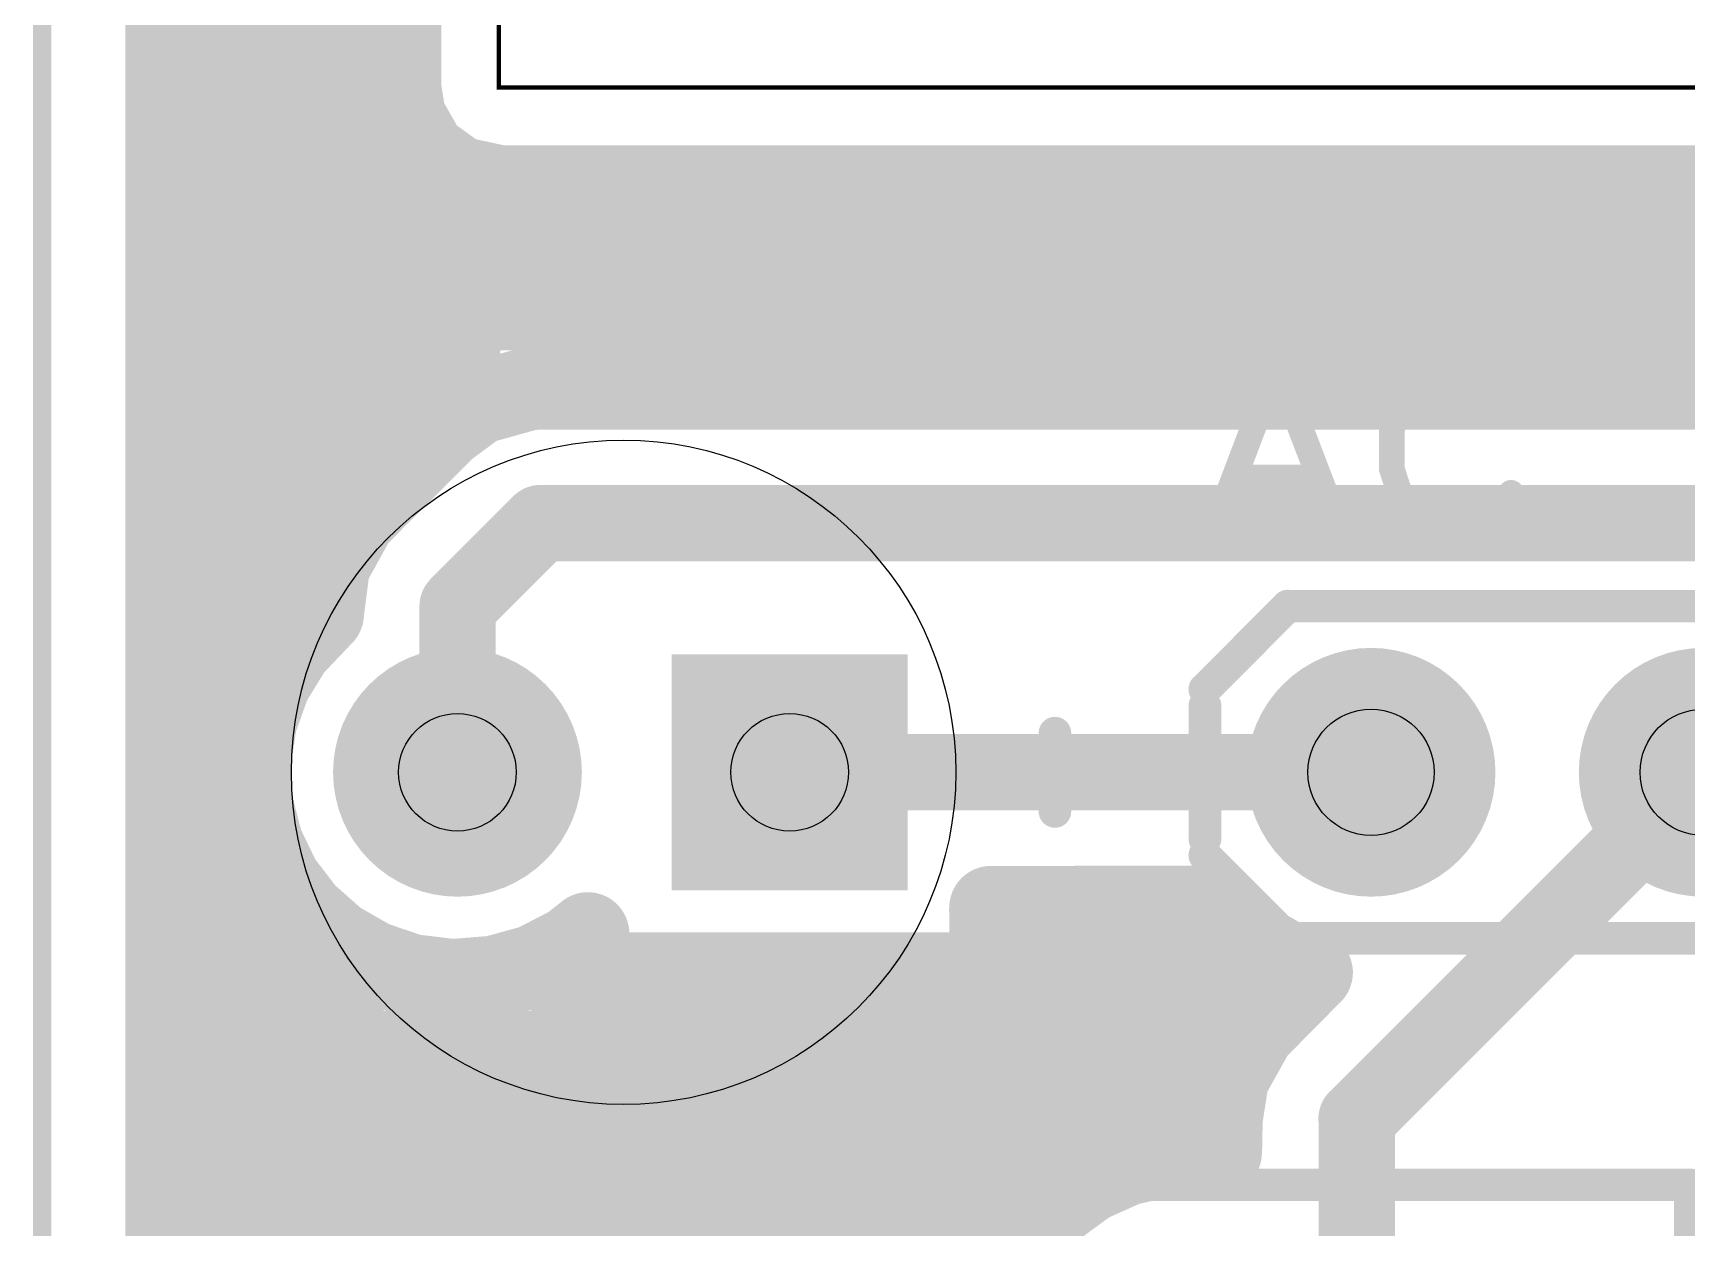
# Model space of a CAD drawing. Extents: x -0.29 to 2.65, y -0.09 to 2.49.
# Drawn here: x -0.0027 to 0.4951, y 1.1628 to 1.5226 of the extents above; entities that cross this region are included whole.
import ezdxf

# ---------------------------------------------------------------- set-up
doc = ezdxf.new("R2010")
doc.units = 0
for name, color, linetype in [('Board_Outline', 13, 'CONTINUOUS'), ('Bottom', 6, 'CONTINUOUS'), ('Bottom_Mask', 10, 'CONTINUOUS'), ('Drill_Bottom', 8, 'CONTINUOUS'), ('Drill_Top', 7, 'CONTINUOUS'), ('Top', 5, 'CONTINUOUS'), ('Top_Mask', 3, 'CONTINUOUS'), ('Top_Silk', 2, 'CONTINUOUS')]:
    doc.layers.add(name, color=color, linetype=linetype)

msp = doc.modelspace()

# ---------------------------------------------------------------- linework, layer by layer
at = {"layer": 'Board_Outline', "linetype": 'CONTINUOUS', "const_width": 0.0055}
msp.add_lwpolyline([(0.1, 2.1), (0, 2), (0, 0.1), (0.1125, 0), (2.25, 0), (2.25, 0.1063), (2.35, 0.1938), (2.35, 1.4937), (2.25, 1.6), (2.25, 2.05), (2.2, 2.1062), (0.1, 2.1)], dxfattribs=at)
at = {"layer": 'Bottom', "linetype": 'CONTINUOUS'}
for points, const_width in [([(0.0375, 1.8125), (0.0375, 1.0645)], 0.025), ([(0.1076, 1.5062), (0.1076, 1.7813)], 0.025), ([(0.1375, 1.7813), (1.0125, 1.7813), (1.0125, 1.5062), (0.1375, 1.5062), (0.1375, 1.7813)], 0.0013), ([(0.04, 1.5141), (0.1051, 1.5141)], 0.025), ([(0.109, 1.4973), (0.1076, 1.5062)], 0.025), ([(0.1153, 1.4862), (0.109, 1.4973)], 0.025), ([(0.04, 1.4892), (0.1106, 1.4892)], 0.025), ([(0.1254, 1.4789), (0.1153, 1.4862)], 0.025), ([(0.1375, 1.4763), (0.1254, 1.4789)], 0.025), ([(1.0125, 1.4763), (0.1375, 1.4763)], 0.025), ([(0.0625, 1.4), (0.1375, 1.475)], 0.023), ([(0.1375, 1.475), (1.575, 1.475)], 0.023), ([(0.04, 1.4643), (0.6871, 1.4643)], 0.025), ([(0.04, 1.4395), (0.6661, 1.4395)], 0.025), ([(0.04, 1.4146), (0.1379, 1.4146)], 0.025), ([(0.1312, 1.4112), (0.147, 1.4156)], 0.025), ([(0.147, 1.4156), (0.5625, 1.4157)], 0.025), ([(0.1212, 1.4038), (0.1312, 1.4112)], 0.025), ([(0.0941, 1.3766), (0.1212, 1.4038)], 0.025), ([(0.0625, 1.175), (0.0625, 1.4)], 0.023), ([(0.04, 1.3897), (0.1047, 1.3897)], 0.025), ([(0.0862, 1.3623), (0.0941, 1.3766)], 0.025), ([(0.15, 1.375), (0.125, 1.35)], 0.023), ([(0.5625, 1.375), (0.15, 1.375)], 0.023), ([(0.04, 1.3649), (0.0844, 1.3649)], 0.025), ([(0.0843, 1.3476), (0.0862, 1.3623)], 0.025), ([(0.0749, 1.3377), (0.0843, 1.3476)], 0.025), ([(0.125, 1.35), (0.125, 1.3)], 0.023), ([(0.04, 1.34), (0.0743, 1.34)], 0.025), ([(0.0684, 1.3271), (0.0749, 1.3377)], 0.025), ([(0.0642, 1.3153), (0.0684, 1.3271)], 0.025), ([(0.04, 1.3151), (0.0618, 1.3151)], 0.025), ([(0.0624, 1.303), (0.0642, 1.3153)], 0.025), ([(0.063, 1.2905), (0.0624, 1.303)], 0.025), ([(0.3, 1.3), (0.225, 1.3)], 0.023), ([(0.4, 1.3), (0.3, 1.3)], 0.023), ([(0.3, 1.3), (0.3, 1.3)], 0.023), ([(0.3957, 1.1957), (0.5, 1.3)], 0.023), ([(0.04, 1.2903), (0.0606, 1.2903)], 0.025), ([(0.0661, 1.2784), (0.063, 1.2905)], 0.025), ([(0.0715, 1.2672), (0.0661, 1.2784)], 0.025), ([(0.0791, 1.2573), (0.0715, 1.2672)], 0.025), ([(0.04, 1.2654), (0.0704, 1.2654)], 0.025), ([(0.0885, 1.249), (0.0791, 1.2573)], 0.025), ([(0.3525, 1.2594), (0.2855, 1.2593)], 0.025), ([(0.2855, 1.2593), (0.2857, 1.2393)], 0.025), ([(0.3635, 1.249), (0.3525, 1.2594)], 0.025), ([(0.0993, 1.2428), (0.0885, 1.249)], 0.025), ([(0.1591, 1.2473), (0.148, 1.2416)], 0.025), ([(0.1643, 1.2514), (0.1591, 1.2473)], 0.025), ([(0.1643, 1.2393), (0.1643, 1.2514)], 0.025), ([(0.3743, 1.2428), (0.3635, 1.249)], 0.025), ([(0.1111, 1.2388), (0.0993, 1.2428)], 0.025), ([(0.382, 1.2397), (0.3743, 1.2428)], 0.025), ([(0.04, 1.2405), (0.1028, 1.2405)], 0.025), ([(0.1235, 1.2373), (0.1111, 1.2388)], 0.025), ([(0.136, 1.2383), (0.1235, 1.2373)], 0.025), ([(0.148, 1.2416), (0.136, 1.2383)], 0.025), ([(0.1472, 1.2405), (0.1618, 1.2405)], 0.025), ([(0.2857, 1.2393), (0.1643, 1.2393)], 0.025), ([(0.2882, 1.2405), (0.3778, 1.2405)], 0.025), ([(0.3648, 1.2223), (0.382, 1.2397)], 0.025), ([(0.3568, 1.208), (0.3648, 1.2223)], 0.025), ([(0.04, 1.2156), (0.3579, 1.2156)], 0.025), ([(0.3549, 1.1957), (0.3568, 1.208)], 0.025), ([(0.3547, 1.1854), (0.3549, 1.1957)], 0.025), ([(0.3957, 1.1226), (0.3957, 1.1957)], 0.023), ([(0.04, 1.1908), (0.3524, 1.1908)], 0.025), ([(0.3263, 1.182), (0.3385, 1.1848)], 0.025), ([(0.3385, 1.1848), (0.3547, 1.1854)], 0.025), ([(0.3149, 1.1769), (0.3263, 1.182)], 0.025), ([(0.0929, 1.1446), (0.0625, 1.175)], 0.023), ([(0.3048, 1.1695), (0.3149, 1.1769)], 0.025), ([(0.2964, 1.1604), (0.3048, 1.1695)], 0.025), ([(0.04, 1.1659), (0.2985, 1.1659)], 0.025), ([(0.2899, 1.1497), (0.2964, 1.1604)], 0.025)]:
    msp.add_lwpolyline(points, dxfattribs=dict(at, const_width=const_width))
for points, const_width in [([(0.1013, 1.5062, 1), (0.1138, 1.5062, 1), (0.1013, 1.5062, 1)], 0.0125), ([(0.1013, 1.5062, 1), (0.1138, 1.5062, 1), (0.1013, 1.5062, 1)], 0.0125), ([(0.1028, 1.4973, 1), (0.1153, 1.4973, 1), (0.1028, 1.4973, 1)], 0.0125), ([(0.1028, 1.4973, 1), (0.1153, 1.4973, 1), (0.1028, 1.4973, 1)], 0.0125), ([(0.1091, 1.4862, 1), (0.1216, 1.4862, 1), (0.1091, 1.4862, 1)], 0.0125), ([(0.1091, 1.4862, 1), (0.1216, 1.4862, 1), (0.1091, 1.4862, 1)], 0.0125), ([(0.1191, 1.4789, 1), (0.1316, 1.4789, 1), (0.1191, 1.4789, 1)], 0.0125), ([(0.1191, 1.4789, 1), (0.1316, 1.4789, 1), (0.1191, 1.4789, 1)], 0.0125), ([(0.1313, 1.4763, 1), (0.1438, 1.4763, 1), (0.1313, 1.4763, 1)], 0.0125), ([(0.1313, 1.4763, 1), (0.1438, 1.4763, 1), (0.1313, 1.4763, 1)], 0.0125), ([(0.1318, 1.475, 1), (0.1433, 1.475, 1), (0.1318, 1.475, 1)], 0.0115), ([(0.1318, 1.475, 1), (0.1433, 1.475, 1), (0.1318, 1.475, 1)], 0.0115), ([(0.1407, 1.4156, 1), (0.1532, 1.4156, 1), (0.1407, 1.4156, 1)], 0.0125), ([(0.1407, 1.4156, 1), (0.1532, 1.4156, 1), (0.1407, 1.4156, 1)], 0.0125), ([(0.125, 1.4112, 1), (0.1375, 1.4112, 1), (0.125, 1.4112, 1)], 0.0125), ([(0.125, 1.4112, 1), (0.1375, 1.4112, 1), (0.125, 1.4112, 1)], 0.0125), ([(0.1149, 1.4038, 1), (0.1274, 1.4038, 1), (0.1149, 1.4038, 1)], 0.0125), ([(0.1149, 1.4038, 1), (0.1274, 1.4038, 1), (0.1149, 1.4038, 1)], 0.0125), ([(0.0567, 1.4, 1), (0.0683, 1.4, 1), (0.0567, 1.4, 1)], 0.0115), ([(0.0567, 1.4, 1), (0.0683, 1.4, 1), (0.0567, 1.4, 1)], 0.0115), ([(0.0879, 1.3766, 1), (0.1004, 1.3766, 1), (0.0879, 1.3766, 1)], 0.0125), ([(0.0879, 1.3766, 1), (0.1004, 1.3766, 1), (0.0879, 1.3766, 1)], 0.0125), ([(0.1442, 1.375, 1), (0.1557, 1.375, 1), (0.1442, 1.375, 1)], 0.0115), ([(0.1442, 1.375, 1), (0.1557, 1.375, 1), (0.1442, 1.375, 1)], 0.0115), ([(0.0799, 1.3623, 1), (0.0924, 1.3623, 1), (0.0799, 1.3623, 1)], 0.0125), ([(0.0799, 1.3623, 1), (0.0924, 1.3623, 1), (0.0799, 1.3623, 1)], 0.0125), ([(0.0781, 1.3476, 1), (0.0906, 1.3476, 1), (0.0781, 1.3476, 1)], 0.0125), ([(0.0781, 1.3476, 1), (0.0906, 1.3476, 1), (0.0781, 1.3476, 1)], 0.0125), ([(0.1193, 1.35, 1), (0.1308, 1.35, 1), (0.1193, 1.35, 1)], 0.0115), ([(0.1193, 1.35, 1), (0.1308, 1.35, 1), (0.1193, 1.35, 1)], 0.0115), ([(0.0687, 1.3377, 1), (0.0812, 1.3377, 1), (0.0687, 1.3377, 1)], 0.0125), ([(0.0687, 1.3377, 1), (0.0812, 1.3377, 1), (0.0687, 1.3377, 1)], 0.0125), ([(0.0622, 1.3271, 1), (0.0747, 1.3271, 1), (0.0622, 1.3271, 1)], 0.0125), ([(0.0622, 1.3271, 1), (0.0747, 1.3271, 1), (0.0622, 1.3271, 1)], 0.0125), ([(0.1417, 1.3, 1), (0.1083, 1.3, 1), (0.1417, 1.3, 1)], 0.0335), ([(0.4167, 1.3, 1), (0.3833, 1.3, 1), (0.4167, 1.3, 1)], 0.0335), ([(0.5167, 1.3, 1), (0.4833, 1.3, 1), (0.5167, 1.3, 1)], 0.0335), ([(0.0579, 1.3153, 1), (0.0704, 1.3153, 1), (0.0579, 1.3153, 1)], 0.0125), ([(0.0579, 1.3153, 1), (0.0704, 1.3153, 1), (0.0579, 1.3153, 1)], 0.0125), ([(0.0561, 1.303, 1), (0.0686, 1.303, 1), (0.0561, 1.303, 1)], 0.0125), ([(0.0561, 1.303, 1), (0.0686, 1.303, 1), (0.0561, 1.303, 1)], 0.0125), ([(0.1193, 1.3, 1), (0.1308, 1.3, 1), (0.1193, 1.3, 1)], 0.0115), ([(0.2193, 1.3, 1), (0.2308, 1.3, 1), (0.2193, 1.3, 1)], 0.0115), ([(0.2943, 1.3, 1), (0.3058, 1.3, 1), (0.2943, 1.3, 1)], 0.0115), ([(0.2943, 1.3, 1), (0.3058, 1.3, 1), (0.2943, 1.3, 1)], 0.0115), ([(0.2943, 1.3, 1), (0.3058, 1.3, 1), (0.2943, 1.3, 1)], 0.0115), ([(0.3943, 1.3, 1), (0.4058, 1.3, 1), (0.3943, 1.3, 1)], 0.0115), ([(0.4943, 1.3, 1), (0.5058, 1.3, 1), (0.4943, 1.3, 1)], 0.0115), ([(0.0568, 1.2905, 1), (0.0693, 1.2905, 1), (0.0568, 1.2905, 1)], 0.0125), ([(0.0568, 1.2905, 1), (0.0693, 1.2905, 1), (0.0568, 1.2905, 1)], 0.0125), ([(0.0599, 1.2784, 1), (0.0724, 1.2784, 1), (0.0599, 1.2784, 1)], 0.0125), ([(0.0599, 1.2784, 1), (0.0724, 1.2784, 1), (0.0599, 1.2784, 1)], 0.0125), ([(0.0653, 1.2672, 1), (0.0778, 1.2672, 1), (0.0653, 1.2672, 1)], 0.0125), ([(0.0653, 1.2672, 1), (0.0778, 1.2672, 1), (0.0653, 1.2672, 1)], 0.0125), ([(0.0729, 1.2573, 1), (0.0854, 1.2573, 1), (0.0729, 1.2573, 1)], 0.0125), ([(0.0729, 1.2573, 1), (0.0854, 1.2573, 1), (0.0729, 1.2573, 1)], 0.0125), ([(0.2793, 1.2593, 1), (0.2918, 1.2593, 1), (0.2793, 1.2593, 1)], 0.0125), ([(0.2793, 1.2593, 1), (0.2918, 1.2593, 1), (0.2793, 1.2593, 1)], 0.0125), ([(0.3462, 1.2594, 1), (0.3587, 1.2594, 1), (0.3462, 1.2594, 1)], 0.0125), ([(0.3462, 1.2594, 1), (0.3587, 1.2594, 1), (0.3462, 1.2594, 1)], 0.0125), ([(0.0822, 1.249, 1), (0.0947, 1.249, 1), (0.0822, 1.249, 1)], 0.0125), ([(0.0822, 1.249, 1), (0.0947, 1.249, 1), (0.0822, 1.249, 1)], 0.0125), ([(0.1528, 1.2473, 1), (0.1653, 1.2473, 1), (0.1528, 1.2473, 1)], 0.0125), ([(0.1528, 1.2473, 1), (0.1653, 1.2473, 1), (0.1528, 1.2473, 1)], 0.0125), ([(0.158, 1.2514, 1), (0.1705, 1.2514, 1), (0.158, 1.2514, 1)], 0.0125), ([(0.158, 1.2514, 1), (0.1705, 1.2514, 1), (0.158, 1.2514, 1)], 0.0125), ([(0.3572, 1.249, 1), (0.3697, 1.249, 1), (0.3572, 1.249, 1)], 0.0125), ([(0.3572, 1.249, 1), (0.3697, 1.249, 1), (0.3572, 1.249, 1)], 0.0125), ([(0.093, 1.2428, 1), (0.1055, 1.2428, 1), (0.093, 1.2428, 1)], 0.0125), ([(0.093, 1.2428, 1), (0.1055, 1.2428, 1), (0.093, 1.2428, 1)], 0.0125), ([(0.368, 1.2428, 1), (0.3805, 1.2428, 1), (0.368, 1.2428, 1)], 0.0125), ([(0.368, 1.2428, 1), (0.3805, 1.2428, 1), (0.368, 1.2428, 1)], 0.0125), ([(0.1049, 1.2388, 1), (0.1174, 1.2388, 1), (0.1049, 1.2388, 1)], 0.0125), ([(0.1049, 1.2388, 1), (0.1174, 1.2388, 1), (0.1049, 1.2388, 1)], 0.0125), ([(0.1173, 1.2373, 1), (0.1298, 1.2373, 1), (0.1173, 1.2373, 1)], 0.0125), ([(0.1173, 1.2373, 1), (0.1298, 1.2373, 1), (0.1173, 1.2373, 1)], 0.0125), ([(0.1297, 1.2383, 1), (0.1422, 1.2383, 1), (0.1297, 1.2383, 1)], 0.0125), ([(0.1297, 1.2383, 1), (0.1422, 1.2383, 1), (0.1297, 1.2383, 1)], 0.0125), ([(0.1417, 1.2416, 1), (0.1542, 1.2416, 1), (0.1417, 1.2416, 1)], 0.0125), ([(0.1417, 1.2416, 1), (0.1542, 1.2416, 1), (0.1417, 1.2416, 1)], 0.0125), ([(0.158, 1.2393, 1), (0.1705, 1.2393, 1), (0.158, 1.2393, 1)], 0.0125), ([(0.158, 1.2393, 1), (0.1705, 1.2393, 1), (0.158, 1.2393, 1)], 0.0125), ([(0.2795, 1.2393, 1), (0.292, 1.2393, 1), (0.2795, 1.2393, 1)], 0.0125), ([(0.2795, 1.2393, 1), (0.292, 1.2393, 1), (0.2795, 1.2393, 1)], 0.0125), ([(0.3758, 1.2397, 1), (0.3883, 1.2397, 1), (0.3758, 1.2397, 1)], 0.0125), ([(0.3758, 1.2397, 1), (0.3883, 1.2397, 1), (0.3758, 1.2397, 1)], 0.0125), ([(0.3586, 1.2223, 1), (0.3711, 1.2223, 1), (0.3586, 1.2223, 1)], 0.0125), ([(0.3586, 1.2223, 1), (0.3711, 1.2223, 1), (0.3586, 1.2223, 1)], 0.0125), ([(0.3506, 1.208, 1), (0.3631, 1.208, 1), (0.3506, 1.208, 1)], 0.0125), ([(0.3506, 1.208, 1), (0.3631, 1.208, 1), (0.3506, 1.208, 1)], 0.0125), ([(0.3487, 1.1957, 1), (0.3612, 1.1957, 1), (0.3487, 1.1957, 1)], 0.0125), ([(0.3487, 1.1957, 1), (0.3612, 1.1957, 1), (0.3487, 1.1957, 1)], 0.0125), ([(0.3899, 1.1957, 1), (0.4014, 1.1957, 1), (0.3899, 1.1957, 1)], 0.0115), ([(0.3899, 1.1957, 1), (0.4014, 1.1957, 1), (0.3899, 1.1957, 1)], 0.0115), ([(0.3322, 1.1848, 1), (0.3447, 1.1848, 1), (0.3322, 1.1848, 1)], 0.0125), ([(0.3322, 1.1848, 1), (0.3447, 1.1848, 1), (0.3322, 1.1848, 1)], 0.0125), ([(0.3484, 1.1854, 1), (0.3609, 1.1854, 1), (0.3484, 1.1854, 1)], 0.0125), ([(0.3484, 1.1854, 1), (0.3609, 1.1854, 1), (0.3484, 1.1854, 1)], 0.0125), ([(0.32, 1.182, 1), (0.3325, 1.182, 1), (0.32, 1.182, 1)], 0.0125), ([(0.32, 1.182, 1), (0.3325, 1.182, 1), (0.32, 1.182, 1)], 0.0125), ([(0.0567, 1.175, 1), (0.0683, 1.175, 1), (0.0567, 1.175, 1)], 0.0115), ([(0.0567, 1.175, 1), (0.0683, 1.175, 1), (0.0567, 1.175, 1)], 0.0115), ([(0.3087, 1.1769, 1), (0.3212, 1.1769, 1), (0.3087, 1.1769, 1)], 0.0125), ([(0.3087, 1.1769, 1), (0.3212, 1.1769, 1), (0.3087, 1.1769, 1)], 0.0125), ([(0.2986, 1.1695, 1), (0.3111, 1.1695, 1), (0.2986, 1.1695, 1)], 0.0125), ([(0.2986, 1.1695, 1), (0.3111, 1.1695, 1), (0.2986, 1.1695, 1)], 0.0125), ([(0.2901, 1.1604, 1), (0.3026, 1.1604, 1), (0.2901, 1.1604, 1)], 0.0125), ([(0.2901, 1.1604, 1), (0.3026, 1.1604, 1), (0.2901, 1.1604, 1)], 0.0125)]:
    msp.add_lwpolyline(points, format="xyb", dxfattribs=dict(at, const_width=const_width))
at = {"layer": 'Bottom'}
msp.add_solid([(0.1935, 1.3315), (0.2565, 1.3315), (0.1935, 1.2685), (0.2565, 1.2685)], dxfattribs=at)
at = {"layer": 'Bottom_Mask', "linetype": 'CONTINUOUS', "const_width": 0.0375}
for points in [[(0.1437, 1.3, 1), (0.1063, 1.3, 1), (0.1437, 1.3, 1)], [(0.1063, 1.3, 1), (0.1437, 1.3, 1), (0.1063, 1.3, 1)], [(0.4187, 1.3, 1), (0.3813, 1.3, 1), (0.4187, 1.3, 1)], [(0.3813, 1.3, 1), (0.4187, 1.3, 1), (0.3813, 1.3, 1)], [(0.5187, 1.3, 1), (0.4813, 1.3, 1), (0.5187, 1.3, 1)], [(0.4813, 1.3, 1), (0.5187, 1.3, 1), (0.4813, 1.3, 1)]]:
    msp.add_lwpolyline(points, format="xyb", dxfattribs=at)
at = {"layer": 'Bottom_Mask'}
msp.add_solid([(0.1895, 1.3355), (0.2605, 1.3355), (0.1895, 1.2645), (0.2605, 1.2645)], dxfattribs=at)
at = {"layer": 'Drill_Bottom'}
for centre, radius in [((0.125, 1.3), 0.0177), ((0.225, 1.3), 0.0177), ((0.4, 1.3), 0.019), ((0.5, 1.3), 0.019)]:
    msp.add_circle(centre, radius, dxfattribs=at)
at = {"layer": 'Drill_Top'}
for centre, radius in [((0.125, 1.3), 0.0177), ((0.225, 1.3), 0.0177), ((0.4, 1.3), 0.019), ((0.5, 1.3), 0.019)]:
    msp.add_circle(centre, radius, dxfattribs=at)
at = {"layer": 'Top', "linetype": 'CONTINUOUS', "const_width": 0.0335}
for points in [[(0.1417, 1.3, 1), (0.1083, 1.3, 1), (0.1417, 1.3, 1)], [(0.4167, 1.3, 1), (0.3833, 1.3, 1), (0.4167, 1.3, 1)], [(0.5167, 1.3, 1), (0.4833, 1.3, 1), (0.5167, 1.3, 1)]]:
    msp.add_lwpolyline(points, format="xyb", dxfattribs=at)
at = {"layer": 'Top'}
msp.add_solid([(0.1935, 1.3315), (0.2565, 1.3315), (0.1935, 1.2685), (0.2565, 1.2685)], dxfattribs=at)
at = {"layer": 'Top_Mask', "linetype": 'CONTINUOUS', "const_width": 0.0375}
for points in [[(0.1437, 1.3, 1), (0.1063, 1.3, 1), (0.1437, 1.3, 1)], [(0.1063, 1.3, 1), (0.1437, 1.3, 1), (0.1063, 1.3, 1)], [(0.4187, 1.3, 1), (0.3813, 1.3, 1), (0.4187, 1.3, 1)], [(0.3813, 1.3, 1), (0.4187, 1.3, 1), (0.3813, 1.3, 1)], [(0.5187, 1.3, 1), (0.4813, 1.3, 1), (0.5187, 1.3, 1)], [(0.4813, 1.3, 1), (0.5187, 1.3, 1), (0.4813, 1.3, 1)]]:
    msp.add_lwpolyline(points, format="xyb", dxfattribs=at)
at = {"layer": 'Top_Mask'}
msp.add_solid([(0.1895, 1.3355), (0.2605, 1.3355), (0.1895, 1.2645), (0.2605, 1.2645)], dxfattribs=at)
at = {"layer": 'Top_Silk', "linetype": 'CONTINUOUS'}
for points, const_width in [([(0.3908, 1.3721), (0.3716, 1.4223), (0.3525, 1.3721)], 0.0077), ([(0.4421, 1.4104), (0.4397, 1.4151), (0.4349, 1.4199), (0.4302, 1.4223), (0.4206, 1.4223), (0.4158, 1.4199), (0.4111, 1.4151), (0.4086, 1.4104), (0.4063, 1.4032), (0.4063, 1.3912), (0.4086, 1.3841), (0.4111, 1.3793), (0.4158, 1.3745), (0.4206, 1.3721), (0.4302, 1.3721), (0.4349, 1.3745), (0.4397, 1.3793), (0.4421, 1.3841)], 0.0077), ([(0.3597, 1.3888), (0.3836, 1.3888)], 0.0077), ([(0.3749, 1.35), (0.35, 1.325)], 0.0098), ([(0.6251, 1.35), (0.3749, 1.35)], 0.0098), ([(0.35, 1.32), (0.35, 1.28)], 0.0098), ([(0.3049, 1.3118), (0.3049, 1.2882)], 0.0098), ([(0.3167, 1.3), (0.2931, 1.3)], 0.0098), ([(0.3749, 1.25), (0.35, 1.275)], 0.0098), ([(0.6251, 1.25), (0.3749, 1.25)], 0.0098), ([(0.0925, 1.1758), (0.4961, 1.1758)], 0.0098), ([(0.0925, 1.1384), (0.0925, 1.1758)], 0.0098), ([(0.4961, 1.1758), (0.4961, 0.7742)], 0.0098)]:
    msp.add_lwpolyline(points, dxfattribs=dict(at, const_width=const_width))
for points, const_width in [([(0.4402, 1.4104, 1), (0.4441, 1.4104, 1), (0.4402, 1.4104, 1)], 0.0039), ([(0.3578, 1.3888, 1), (0.3616, 1.3888, 1), (0.3578, 1.3888, 1)], 0.0039), ([(0.3817, 1.3888, 1), (0.3856, 1.3888, 1), (0.3817, 1.3888, 1)], 0.0039), ([(0.4402, 1.3841, 1), (0.4441, 1.3841, 1), (0.4402, 1.3841, 1)], 0.0039), ([(0.3506, 1.3721, 1), (0.3544, 1.3721, 1), (0.3506, 1.3721, 1)], 0.0039), ([(0.3889, 1.3721, 1), (0.3927, 1.3721, 1), (0.3889, 1.3721, 1)], 0.0039), ([(0.3724, 1.35, 1), (0.3774, 1.35, 1), (0.3724, 1.35, 1)], 0.0049), ([(0.3724, 1.35, 1), (0.3774, 1.35, 1), (0.3724, 1.35, 1)], 0.0049), ([(0.3475, 1.325, 1), (0.3525, 1.325, 1), (0.3475, 1.325, 1)], 0.0049), ([(0.3475, 1.32, 1), (0.3525, 1.32, 1), (0.3475, 1.32, 1)], 0.0049), ([(0.3024, 1.3118, 1), (0.3073, 1.3118, 1), (0.3024, 1.3118, 1)], 0.0049), ([(0.2906, 1.3, 1), (0.2955, 1.3, 1), (0.2906, 1.3, 1)], 0.0049), ([(0.3142, 1.3, 1), (0.3192, 1.3, 1), (0.3142, 1.3, 1)], 0.0049), ([(0.3024, 1.2882, 1), (0.3073, 1.2882, 1), (0.3024, 1.2882, 1)], 0.0049), ([(0.3475, 1.28, 1), (0.3525, 1.28, 1), (0.3475, 1.28, 1)], 0.0049), ([(0.3475, 1.275, 1), (0.3525, 1.275, 1), (0.3475, 1.275, 1)], 0.0049), ([(0.3724, 1.25, 1), (0.3774, 1.25, 1), (0.3724, 1.25, 1)], 0.0049), ([(0.3724, 1.25, 1), (0.3774, 1.25, 1), (0.3724, 1.25, 1)], 0.0049), ([(0.09, 1.1758, 1), (0.095, 1.1758, 1), (0.09, 1.1758, 1)], 0.0049), ([(0.09, 1.1758, 1), (0.095, 1.1758, 1), (0.09, 1.1758, 1)], 0.0049), ([(0.4936, 1.1758, 1), (0.4985, 1.1758, 1), (0.4936, 1.1758, 1)], 0.0049), ([(0.4936, 1.1758, 1), (0.4985, 1.1758, 1), (0.4936, 1.1758, 1)], 0.0049)]:
    msp.add_lwpolyline(points, format="xyb", dxfattribs=dict(at, const_width=const_width))
at = {"layer": 'Top_Silk'}
msp.add_circle((0.175, 1.3), 0.1, dxfattribs=at)

doc.saveas('drawing.dxf')
